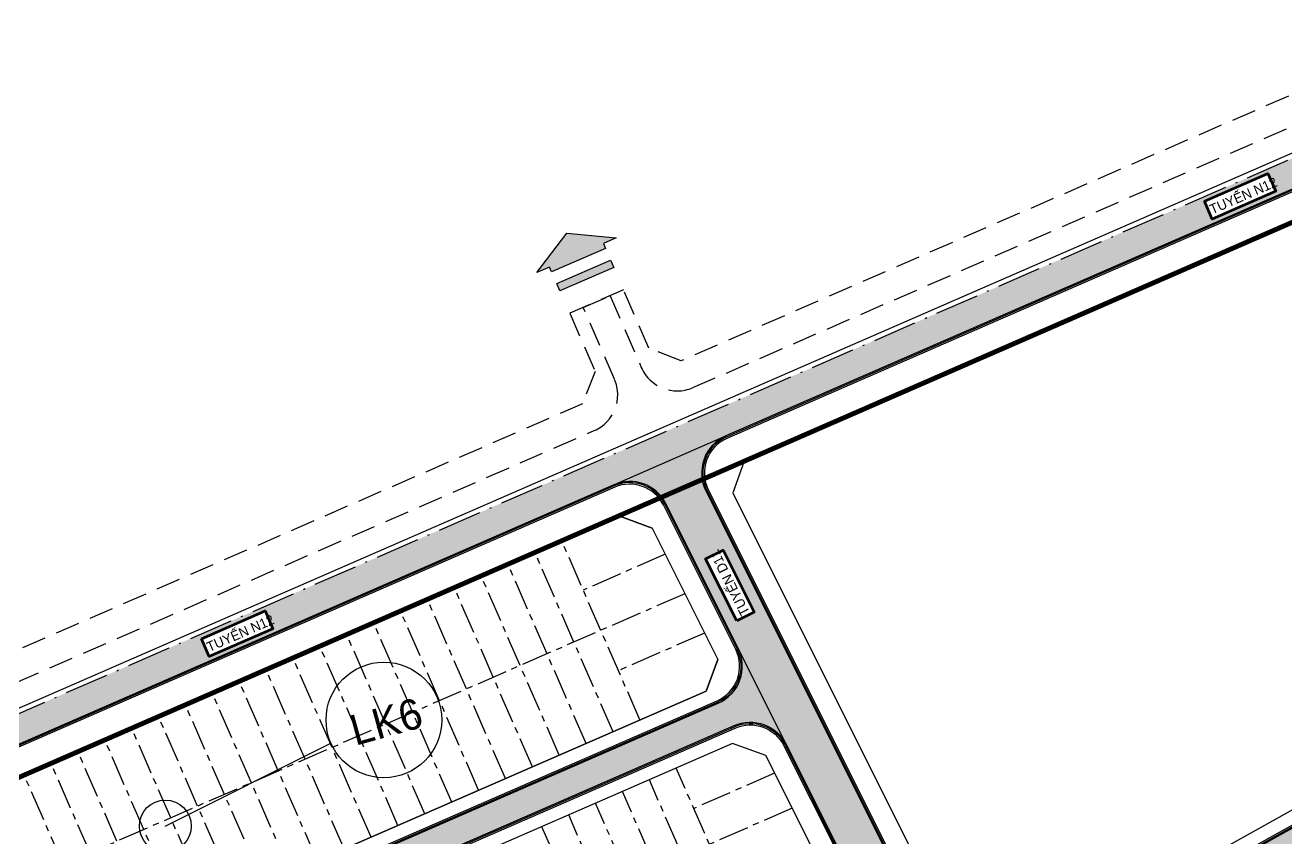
# Model space of a CAD drawing. Header units: millimetres. Extents: x 563079 to 571925, y 2063830 to 2067381.
# Drawn here: x 568692.7 to 568950.6, y 2066457.7 to 2066623.9 of the extents above; entities that cross this region are included whole.
import ezdxf
from ezdxf.enums import TextEntityAlignment as Align

# ---------------------------------------------------------------- set-up
doc = ezdxf.new("R2010")
doc.units = ezdxf.units.MM
doc.header["$MEASUREMENT"] = 0
doc.set_wipeout_variables(frame=1)
for name, pattern in [('ACAD_ISO10W100', [18.5, 12, -3, 0.5, -3]), ('CENTER', [2, 1.25, -0.25, 0.25, -0.25]), ('DASHEDX2', [1.5, 1, -0.5]), ('HIDDEN', [0.375, 0.25, -0.125])]:
    doc.linetypes.add(name, pattern=pattern)
for name, color, linetype in [('1. HathMduong', 69, 'Continuous'), ('1.Bovia', 2, 'Continuous'), ('BoThamCo', 94, 'Continuous'), ('ChiaLo', 128, 'CENTER'), ('Danranh', 8, 'Continuous'), ('datOlienke', 42, 'Continuous'), ('ghi_chu', 7, 'Continuous'), ('hatchViaHe+LogDg', 129, 'Continuous'), ('LogDg', 7, 'Continuous'), ('lokhoan', 4, 'Continuous'), ('MC', 7, 'Continuous'), ('Nut tim', 7, 'Continuous'), ('RANHGIOI', 2, 'HIDDEN'), ('TimDg', 222, 'Continuous'), ('ViaHeS', 32, 'Continuous')]:
    doc.layers.add(name, color=color, linetype=linetype)
doc.layers.add('VCC-070', color=5, linetype='Continuous', lineweight=70)
doc.styles.add('avantH', font='', dxfattribs={"height": 10})
doc.styles.add('VnBlackH', font='')
doc.styles.get('avantH').set_extended_font_data('.VnAvantH')
doc.styles.get('VnBlackH').set_extended_font_data('.VnBlackH')

# ---------------------------------------------------------------- blocks, each defined once
blk = doc.blocks.new('A$C4C7B3C91')
at = {"layer": 'ChiaLo', "ltscale": 5}
for p, q in [((334.92, 438.02), (321.1, 469.72)), ((329.42, 435.62), (315.6, 467.32)), ((323.92, 433.22), (310.1, 464.92)), ((318.42, 430.83), (304.6, 462.53)), ((312.92, 428.43), (299.1, 460.13)), ((307.42, 426.03), (293.6, 457.73))]:
    blk.add_line(p, q, dxfattribs=at)
for points in [[(313.67, 479.57), (297.68, 516.24)], [(308.17, 477.17), (292.18, 513.84)], [(318.84, 513.46), (302.08, 506.15)], [(302.67, 474.77), (286.68, 511.44)], [(297.17, 472.37), (281.18, 509.04)], [(291.67, 469.98), (275.68, 506.65)], [(322.88, 505.4), (173.07, 440.1)], [(286.17, 467.58), (270.18, 504.25)], [(280.67, 465.18), (264.68, 501.85)], [(275.17, 462.78), (259.18, 499.45)], [(269.67, 460.39), (253.68, 497.06)], [(326.91, 497.34), (309.27, 489.65)], [(264.17, 457.99), (248.18, 494.66)], [(258.66, 455.59), (242.68, 492.26)], [(253.16, 453.2), (237.18, 489.86)], [(242.16, 448.4), (226.18, 485.07)], [(247.66, 450.8), (231.68, 487.47)], [(236.66, 446), (220.68, 482.67)], [(231.16, 443.61), (215.18, 480.27)], [(225.66, 441.21), (209.68, 477.88)], [(220.16, 438.81), (204.18, 475.48)], [(214.66, 436.41), (198.68, 473.08)], [(209.16, 434.02), (193.18, 470.68)], [(203.66, 431.62), (187.68, 468.29)], [(341.24, 468.68), (324.7, 461.47)], [(344.82, 461.51), (190.04, 394.05)]]:
    blk.add_lwpolyline(points, dxfattribs=at)
at = {"layer": 'RANHGIOI', "color": 1, "ltscale": 9, "const_width": 1}
blk.add_lwpolyline([(142.22, 48.46, 0.050684), (323.13, 130.35), (494.02, 229.64), (652.7, 318.18, 0.006594), (628, 364.43), (495.78, 604.25), (477.38, 594.56), (136.71, 446.07)], format="xyb", dxfattribs=at)

msp = doc.modelspace()

# ---------------------------------------------------------------- hatches: boundary and pattern name
at = {"layer": '1. HathMduong'}
h = msp.add_hatch(dxfattribs=at)
h.set_pattern_fill('CROSS', color=99, scale=5)
h.paths.add_polyline_path([(568881.24798, 2066430.07199), (568831.94668, 2066528.64547, -0.42973804), (568836.02877, 2066539.89863), (568813.07939, 2066529.89534, -0.398857654), (568823.75448, 2066526.02295), (568838.53655, 2066496.46754), (568848.39126, 2066476.76394), (568859.40154, 2066454.74987), (568869.25625, 2066435.04627), (568911.83821, 2066349.90748), (568921.6989, 2066330.19193), (568935.14529, 2066303.30709), (568945.00761, 2066283.58828), (568949.96808, 2066273.67027), (568959.47138, 2066254.66928), (568976.50286, 2066220.61638, -0.392698489), (568973.35015, 2066209.84049), (568995.06804, 2066222.62559, -0.441243839), (568983.34102, 2066225.94618), (568966.3255, 2066259.96716), (568956.47442, 2066279.66351), (568951.99658, 2066288.61655), (568942.14557, 2066308.31274), (568928.71228, 2066335.1714), (568918.8612, 2066354.86775), (568891.09906, 2066410.37564)])
h = msp.add_hatch(dxfattribs=at)
h.set_pattern_fill('CROSS', color=99, scale=5)
h.paths.add_polyline_path([(568881.24798, 2066430.07199), (568891.09906, 2066410.37564, -0.40103739), (568894.45767, 2066421.27035), (569051.8952, 2066509.11969, -0.415712345), (569063.13996, 2066505.89844), (569052.51828, 2066525.1648, -0.412716367), (569049.31347, 2066513.9774), (568892.64654, 2066426.55805, -0.427513651)])
h = msp.add_hatch(dxfattribs=at)
h.set_pattern_fill('CROSS', color=99, scale=5)
h.paths.add_polyline_path([(568837.71617, 2066480.63633, -0.398857654), (568848.39126, 2066476.76394), (568838.53655, 2066496.46754, -0.42973804), (568834.45446, 2066485.21438), (568690.92733, 2066422.65304, -0.425234193), (568679.94984, 2066427.20501), (568687.79657, 2066406.57078, -0.405068957), (568692.16237, 2066417.19159)])
h = msp.add_hatch(dxfattribs=at)
h.set_pattern_fill('CROSS', color=99, scale=5)
h.paths.add_polyline_path([(568698.88295, 2066359.73505), (568739.17099, 2066248.34508, -0.362456844), (568735.5616, 2066238.40813), (568754.8893, 2066249.65292, -0.467936404), (568742.98239, 2066253.97786), (568703.57601, 2066362.9302), (568696.07798, 2066383.66104), (568687.70072, 2066406.82281), (568679.89011, 2066427.36209), (568668.4561, 2066458.37687, -0.397369219), (568672.90032, 2066468.79336), (568652.69913, 2066459.98796, -0.431260953), (568663.73635, 2066455.27891), (568691.31369, 2066380.47528)])
at = {"layer": 'hatchViaHe+LogDg'}
for points in [[(568799.95103, 2066574.44542), (568797.32593, 2066573.30118), (568803.51308, 2066581.35386), (568813.59876, 2066580.39549), (568810.97366, 2066579.25125), (568811.40956, 2066578.25121), (568800.38693, 2066573.44539)], [(568813.09445, 2066574.35482), (568802.09404, 2066569.55991), (568801.41796, 2066571.04905), (568812.44059, 2066575.85488)]]:
    msp.add_hatch(color=256, dxfattribs=at).paths.add_polyline_path(points)

# ---------------------------------------------------------------- linework, layer by layer
at = {"layer": '1.Bovia'}
for points in [[(569006.97179, 2066606.64107, 0.40861205), (568995.29935, 2066610.13869), (568979.68233, 2066601.91511), (568836.24854, 2066539.39445, 0.42973804), (568832.43859, 2066528.8915), (568881.73988, 2066430.31801, 0.427513651), (568892.37854, 2066427.03834), (569049.04547, 2066514.45768, 0.412716367), (569052.03663, 2066524.89926)], [(568690.70756, 2066423.15722), (568834.23469, 2066485.71857, 0.42973804), (568838.04464, 2066496.22152), (568823.26258, 2066525.77692, 0.398857654), (568813.29916, 2066529.39115), (568673.12009, 2066468.28918, 0.397369219), (568668.97215, 2066458.56712), (568680.40615, 2066427.55234, 0.431260953)], [(568696.59519, 2066383.84811), (568688.21793, 2066407.00988, -0.395587895), (568692.38213, 2066416.68741), (568837.93593, 2066480.13215, -0.398857654), (568847.89935, 2066476.51791), (568858.90964, 2066454.50384, -0.42973804), (568855.09969, 2066444.00089), (568706.91286, 2066379.40846, -0.43308781)]]:
    msp.add_lwpolyline(points, format="xyb", close=True, dxfattribs=at)
at = {"layer": 'BoThamCo'}
msp.add_lwpolyline([(569045.08778, 2066515.34121), (569047.04005, 2066522.15622), (569003.9388, 2066600.33633), (568994.36547, 2066603.20496), (568982.15237, 2066596.7738), (568839.79998, 2066534.72451), (568837.45307, 2066528.25476), (568885.56935, 2066432.05061), (568892.1722, 2066430.01509)], dxfattribs=at)
at = {"layer": 'Danranh'}
for points in [[(569007.45345, 2066606.90661, 0.40861205), (568995.04309, 2066610.62534), (568979.444, 2066602.4112), (568836.02877, 2066539.89863, 0.42973804), (568831.94668, 2066528.64547), (568881.24798, 2066430.07199, 0.427513651), (568892.64654, 2066426.55805), (569049.31347, 2066513.9774, 0.412716367), (569052.51828, 2066525.1648)], [(568690.92733, 2066422.65304), (568834.45446, 2066485.21438, 0.42973804), (568838.53655, 2066496.46754), (568823.75448, 2066526.02295, 0.398857654), (568813.07939, 2066529.89534), (568672.90032, 2066468.79336, 0.397369219), (568668.4561, 2066458.37687), (568679.89011, 2066427.36209, 0.431260953)], [(568696.07798, 2066383.66104), (568687.70072, 2066406.82281, -0.395587895), (568692.16237, 2066417.19159), (568837.71617, 2066480.63633, -0.398857654), (568848.39126, 2066476.76394), (568859.40154, 2066454.74987, -0.42973804), (568855.31946, 2066443.49671), (568707.13263, 2066378.90427, -0.43308781)]]:
    msp.add_lwpolyline(points, format="xyb", close=True, dxfattribs=at)
at = {"layer": 'Danranh', "color": 8}
for points in [[(568813.07939, 2066529.89534), (568836.02877, 2066539.89863)], [(568848.39126, 2066476.76394), (568838.53655, 2066496.46754)]]:
    msp.add_lwpolyline(points, dxfattribs=at)
at = {"layer": 'datOlienke'}
for points in [[(568820.92952, 2066521.05239), (568814.10942, 2066523.52638), (568675.49617, 2066463.10692), (568672.6422, 2066456.4177), (568683.04255, 2066428.20673), (568689.35557, 2066425.51326), (568832.02708, 2066487.70165), (568834.37398, 2066494.1714)], [(568852.89207, 2066445.98397), (568855.23898, 2066452.45373), (568844.22247, 2066474.48024), (568837.40238, 2066476.95423), (568693.51339, 2066414.23516), (568690.65942, 2066407.54593), (568699.18173, 2066384.42914), (568705.49475, 2066381.73567)]]:
    msp.add_lwpolyline(points, dxfattribs=at)
at = {"layer": 'LogDg', "linetype": 'DASHEDX2', "ltscale": 5}
msp.add_lwpolyline([(568670.20599, 2066480.43666), (568809.09825, 2066540.97773, 0.414213562), (568813.23524, 2066551.50794), (568806.84202, 2066566.17514), (568812.34222, 2066568.5726), (568818.73544, 2066553.90539, 0.414213562), (568829.26565, 2066549.7684), (568974.35226, 2066613.0095)], format="xyb", dxfattribs=at)
at = {"layer": 'LogDg'}
for points in [[(569007.23451, 2066606.78591, 0.40861205), (568995.15957, 2066610.40414), (568979.55233, 2066602.1857), (568836.12866, 2066539.66946, 0.42973804), (568832.17028, 2066528.7573), (568881.47157, 2066430.18382, 0.427513651), (568892.52472, 2066426.77636), (569049.19165, 2066514.19571, 0.412716367), (569052.29935, 2066525.0441)], [(568690.82744, 2066422.88221), (568834.35457, 2066485.44356, 0.42973804), (568838.31295, 2066496.35571), (568823.53089, 2066525.91112, 0.398857654), (568813.17929, 2066529.66616), (568673.00022, 2066468.56419, 0.397369219), (568668.69067, 2066458.46335), (568680.12467, 2066427.44857, 0.431260953)], [(568696.31307, 2066383.74607), (568687.93582, 2066406.90784, -0.395587895), (568692.26226, 2066416.96242), (568837.81606, 2066480.40716, -0.398857654), (568848.16766, 2066476.65211), (568859.17795, 2066454.63804, -0.42973804), (568855.21956, 2066443.72588), (568707.03273, 2066379.13345, -0.43308781)]]:
    msp.add_lwpolyline(points, format="xyb", close=True, dxfattribs=at)
at = {"layer": 'LogDg', "ltscale": 0.75}
for points in [[(568799.95103, 2066574.44542), (568797.32593, 2066573.30118), (568803.51308, 2066581.35386), (568813.59876, 2066580.39549), (568810.97366, 2066579.25125), (568811.40956, 2066578.25121), (568800.38693, 2066573.44539)], [(568813.09445, 2066574.35482), (568802.09404, 2066569.55991), (568801.41796, 2066571.04905), (568812.44059, 2066575.85488)]]:
    msp.add_lwpolyline(points, close=True, dxfattribs=at)
at = {"layer": 'lokhoan', "color": 2}
msp.add_lwpolyline([(568721.33464, 2066460.08493), (568755.2285, 2066477.01694)], dxfattribs=at)
at = {"layer": 'lokhoan', "color": 1}
msp.add_circle((568721.33465, 2066460.0849), 5.31003, dxfattribs=at)
at = {"layer": 'ViaHeS', "linetype": 'DASHEDX2', "ltscale": 5, "elevation": 0}
msp.add_lwpolyline([(568971.75222, 2066618.4214), (568826.86819, 2066555.2686), (568820.28681, 2066557.85422), (568815.09232, 2066569.77132), (568804.09192, 2066564.97641), (568809.28641, 2066553.05931), (568806.70079, 2066546.47793), (568667.61213, 2066485.85125)], dxfattribs=at)
at = {"layer": 'ViaHeS'}
for points in [[(568982.15237, 2066596.7738), (568839.79998, 2066534.72451), (568837.45307, 2066528.25476), (568885.56935, 2066432.05061), (568892.1722, 2066430.01509), (569045.08778, 2066515.34121), (569047.04005, 2066522.15622), (569003.9388, 2066600.33633), (568994.36547, 2066603.20496)], [(568814.10942, 2066523.52638), (568820.92952, 2066521.05239), (568834.37398, 2066494.1714), (568832.02708, 2066487.70165), (568689.35557, 2066425.51326), (568683.04255, 2066428.20673), (568672.6422, 2066456.4177), (568675.49617, 2066463.10692)], [(568855.23898, 2066452.45373), (568844.22247, 2066474.48024), (568837.40238, 2066476.95423), (568693.51339, 2066414.23516), (568690.65942, 2066407.54593), (568699.18173, 2066384.42914), (568705.49475, 2066381.73567), (568852.89207, 2066445.98397)]]:
    msp.add_lwpolyline(points, close=True, dxfattribs=at)
at = {"layer": 'ViaHeS', "color": 2}
msp.add_circle((568766.05974, 2066481.77886), 11.8318, dxfattribs=at)

# ---------------------------------------------------------------- block references
at = {"layer": 'Nut tim'}
msp.add_blockref('A$C4C7B3C91', (568504.77657, 2066002.21356), dxfattribs=at)

# ---------------------------------------------------------------- texts
at = {"layer": 'MC', "color": 2, "style": 'VnBlackH'}
msp.add_text('LK6', height=6.24, rotation=15.4870943, dxfattribs=at).set_placement((568767.35096, 2066478.46311), align=Align.CENTER)

# ---------------------------------------------------------------- next in the draw order: wipeouts: each hides what was drawn before it
msp.add_wipeout([(568831.89253, 2066514.7577), (568835.46156, 2066516.54728), (568841.82596, 2066503.85446), (568838.25694, 2066502.06488)]).dxf.layer = 'ViaHeS'

# ---------------------------------------------------------------- next in the draw order: hatches: boundary and pattern name
at = {"layer": '1. HathMduong'}
h = msp.add_hatch(dxfattribs=at)
h.set_pattern_fill('CROSS', color=99, scale=5)
edge = h.paths.add_edge_path()
edge.add_arc((568602.87351, 2066445.17182), 9, 195.4591472, 235.1682007)
edge.add_line((568597.73298, 2066437.78433), (568318.59792, 2066360.58826))
edge.add_arc((568183.79069, 2066848.0409), 505.75, 280.745981, 285.4590241, ccw=False)
edge.add_line((568278.09036, 2066351.16), (568232.87207, 2066342.57832))
edge.add_arc((568138.57239, 2066839.45923), 505.75, 275.8838263, 280.745981, ccw=False)
edge.add_line((568190.41771, 2066336.37362), (568076.15814, 2066324.59866))
edge.add_line((568076.15814, 2066324.59866), (568076.18892, 2066330.38226))
edge.add_line((568076.18892, 2066330.38226), (568189.82826, 2066342.09333))
edge.add_arc((568138.57239, 2066839.45923), 500, 275.8838263, 280.745981)
edge.add_line((568231.79995, 2066348.22749), (568277.01825, 2066356.80916))
edge.add_arc((568183.79069, 2066848.0409), 500, 280.745981, 285.4590241)
edge.add_line((568317.06526, 2066366.13024), (568594.19912, 2066442.77286))
edge = h.paths.add_edge_path()
edge.add_arc((568602.87351, 2066445.17182), 9, 342.4610456, 360)
edge.add_arc((568602.87351, 2066445.17173), 9, 0.0005936, 22.2042362)
edge.add_arc((567936.08899, 2068090.67588), 1775.46762, 292.34901338, 293.21376438)
edge.add_arc((568517.6633, 2066734.66112), 300, 293.2137644, 293.5516718)
edge.add_line((568637.53608, 2066459.6511), (568976.95228, 2066607.59758))
edge.add_line((568976.95228, 2066607.59758), (569005.3844, 2066622.56932))
edge.add_line((569005.3844, 2066622.56932), (569008.16099, 2066617.53293))
edge.add_line((569008.16099, 2066617.53293), (568979.44398, 2066602.41117))
edge.add_line((568979.44398, 2066602.41117), (568639.83365, 2066454.38007))
edge.add_arc((568517.6633, 2066734.66112), 305.74999, 293.2137644, 293.5516718, ccw=False)
edge.add_arc((567936.08899, 2068090.67589), 1781.21762, 292.28164873, 293.21376432, ccw=False)

# ---------------------------------------------------------------- next in the draw order: linework, layer by layer
at = {"layer": '1.Bovia'}
msp.add_lwpolyline([(568078.92173, 2066331.66919), (568189.72575, 2066343.08806, 0.021218336), (568231.6135, 2066349.20995), (568276.83179, 2066357.79162, 0.020567429), (568316.79871, 2066367.09406), (568602.55137, 2066446.12025, 0.00503238), (568635.51795, 2066459.86797, 0.0014744), (568637.13651, 2066460.5678), (568976.51894, 2066608.49956), (569005.80345, 2066623.92015)], format="xyb", dxfattribs=at)
at = {"layer": 'TimDg', "linetype": 'ACAD_ISO10W100', "ltscale": 0.75}
msp.add_lwpolyline([(568079.02424, 2066330.67446), (568189.82826, 2066342.09333, 0.021218336), (568231.79995, 2066348.22749), (568277.01825, 2066356.80916, 0.020567429), (568317.06526, 2066366.13024), (568602.87349, 2066445.1718, 0.005040502), (568635.91211, 2066458.94892, 0.0014744), (568637.53608, 2066459.6511), (568976.95228, 2066607.59758), (569005.3844, 2066622.56932)], format="xyb", dxfattribs=at)
at = {"layer": 'VCC-070'}
msp.add_lwpolyline([(568838.25694, 2066502.06488), (568831.89253, 2066514.7577), (568835.46156, 2066516.54728), (568841.82596, 2066503.85446)], close=True, dxfattribs=at)

# ---------------------------------------------------------------- next in the draw order: texts
at = {"layer": 'ghi_chu', "style": 'avantH'}
msp.add_text('tuyÕn d11', height=2, rotation=116.6299969, dxfattribs=at).set_placement((568840.99432, 2066503.7341))

# ---------------------------------------------------------------- next in the draw order: wipeouts: each hides what was drawn before it
for points in [[(568933.94001, 2066587.93312), (568946.95629, 2066593.60673), (568948.55162, 2066589.94675), (568935.53534, 2066584.27314)], [(568728.71944, 2066498.40812), (568741.73572, 2066504.08172), (568743.33105, 2066500.42174), (568730.31477, 2066494.74814)]]:
    msp.add_wipeout(points).dxf.layer = 'ViaHeS'

# ---------------------------------------------------------------- next in the draw order: linework, layer by layer
at = {"layer": 'VCC-070'}
for points in [[(568933.94001, 2066587.93312), (568946.95629, 2066593.60673), (568948.55162, 2066589.94675), (568935.53534, 2066584.27314)], [(568728.71944, 2066498.40812), (568741.73572, 2066504.08172), (568743.33105, 2066500.42174), (568730.31477, 2066494.74814)]]:
    msp.add_lwpolyline(points, close=True, dxfattribs=at)

# ---------------------------------------------------------------- next in the draw order: texts
at = {"layer": 'ghi_chu', "style": 'avantH'}
for p in [(568935.56395, 2066585.19541), (568730.34337, 2066495.67041)]:
    msp.add_text('tuyÕn n12', height=2, rotation=23.5516718, dxfattribs=at).set_placement(p)

doc.saveas('drawing.dxf')
